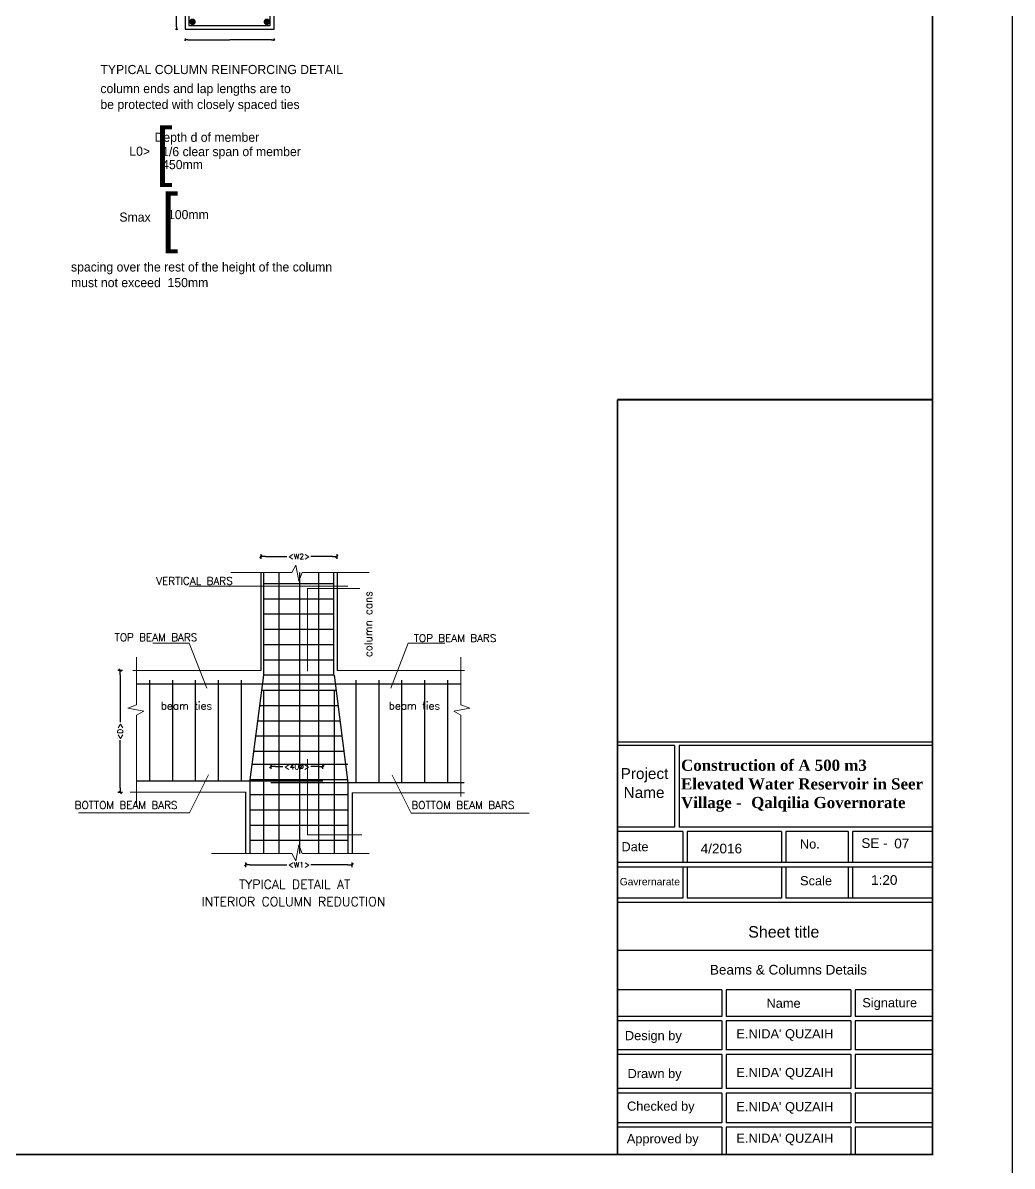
# Model space of a CAD drawing. Extents: x 166525 to 167198, y 178739 to 179747.
# Drawn here: x 167084.2 to 167103.66, y 179269.75 to 179292.25 of the extents above; entities that cross this region are included whole.
import ezdxf

# ---------------------------------------------------------------- set-up
doc = ezdxf.new("R2010")
doc.units = 0
doc.header["$MEASUREMENT"] = 0
doc.layers.get('0').update_dxf_attribs({"linetype": 'CONTINUOUS'})
doc.layers.get('DEFPOINTS').update_dxf_attribs({"linetype": 'CONTINUOUS'})
for name, color, linetype, lineweight in [('BARS', 2, 'CONTINUOUS', 0), ('BEAM', 6, 'CONTINUOUS', 13), ('Frame-PW - KA_FRAME', 7, 'CONTINUOUS', 80), ('LINE', 8, 'CONTINUOUS', 9), ('STIRRUP', 1, 'CONTINUOUS', 25)]:
    doc.layers.add(name, color=color, linetype=linetype, lineweight=lineweight)
for name, color, linetype in [('BEAM-DIM', 4, 'CONTINUOUS'), ('BEAM-REIN', 2, 'CONTINUOUS'), ('Column', 6, 'CONTINUOUS'), ('COVER', 7, 'CONTINUOUS'), ('DIM', 144, 'CONTINUOUS'), ('FER', 33, 'CONTINUOUS'), ('FOOT-DIM', 4, 'CONTINUOUS'), ('FRAM-TXT', 4, 'CONTINUOUS'), ('MHATCH', 8, 'CONTINUOUS'), ('TEXT', 7, 'CONTINUOUS'), ('TXT', 6, 'CONTINUOUS')]:
    doc.layers.add(name, color=color, linetype=linetype)
doc.styles.add('ROMANS', font='romans.shx')
doc.dimstyles.new('Copy(2) of OUTSIDE1-20', dxfattribs={"dimscale": 0, "dimtxt": 18, "dimasz": 15, "dimexe": 0, "dimexo": 0, "dimgap": 0, "dimtad": 0, "dimdec": 0, "dimlfac": 0.2, "dimzin": 0, "dimdsep": 46, "dimtxsty": 'ROMANS', "dimblk1": 'DIMQ', "dimblk2": 'DIMQ', "dimsah": 1, "dimcen": 0, "dimdle": 0.1, "dimse1": 1, "dimse2": 1, "dimclrd": 8, "dimclre": 5, "dimclrt": 3, "dimadec": 0, "dimazin": 0, "dimtfac": 1, "dimtdec": 0, "dimtmove": 2, "dimatfit": 3, "dimldrblk": 'DIMQ', "dimfxl": 1, "dimtolj": 1, "dimtzin": 0, "dimarcsym": 0})
doc.dimstyles.new('OUTSIDE', dxfattribs={"dimscale": 0, "dimtxt": 0.2, "dimasz": 10, "dimexe": 0, "dimexo": 0.1, "dimgap": 0.1, "dimtad": 0, "dimdec": 0, "dimzin": 0, "dimdsep": 46, "dimtxsty": 'ROMANS', "dimblk1": 'DIMQ', "dimblk2": 'DIMQ', "dimsah": 1, "dimcen": 0, "dimdle": 0.1, "dimse1": 1, "dimse2": 1, "dimclrd": 8, "dimclre": 5, "dimclrt": 3, "dimadec": 0, "dimazin": 0, "dimtfac": 1, "dimtdec": 0, "dimtmove": 2, "dimatfit": 3, "dimldrblk": 'DIMQ', "dimfxl": 0, "dimtolj": 1, "dimtzin": 0, "dimarcsym": 0})

# ---------------------------------------------------------------- blocks, each defined once
blk = doc.blocks.new('DIMQ')
at = {"layer": 'DIM', "color": 6}
for p, q in [((-1, 0), (0, 0)), ((0, -0.5), (0, 0.5))]:
    blk.add_line(p, q, dxfattribs=at)
at = {"layer": 'DIM', "color": 12}
blk.add_line((-0.26, -0.26), (0.26, 0.26), dxfattribs=at)
blk = doc.blocks.new('*D13')
at = {"layer": 'DEFPOINTS', "color": 0, "transparency": 16777216}
for p in [(406750, 171674.6), (406809.4, 171674.6, -1216575.1), (406809.4, 171274.6, -1216575.1)]:
    blk.add_point(p, dxfattribs=at)
at = {"layer": 'FOOT-DIM', "color": 8, "lineweight": -2, "transparency": 16777216}
for p, q in [((406750, 171659.6), (406750, 171504.2)), ((406750, 171289.6), (406750, 171445.1))]:
    blk.add_line(p, q, dxfattribs=at)
at = {"layer": 'FOOT-DIM', "color": 8, "lineweight": -2, "transparency": 16777216, "xscale": 15, "yscale": 15, "zscale": 15}
for p, rotation in [((406750, 171674.6), 90), ((406750, 171274.6), 270)]:
    blk.add_blockref('DIMQ', p, dxfattribs=dict(at, rotation=rotation))
at = {"layer": 'FOOT-DIM', "color": 3, "transparency": 16777216, "insert": (406750, 171474.6), "char_height": 18, "attachment_point": 5, "rotation": 90, "style": 'ROMANS'}
blk.add_mtext('\\A1;<D>', dxfattribs=at)
blk = doc.blocks.new('*D14')
at = {"layer": 'DEFPOINTS', "color": 0, "transparency": 16777216}
for p in [(407211.1, 172048.1), (407211.1, 171977.3, -515078), (407461.1, 171977.3, -333720.9)]:
    blk.add_point(p, dxfattribs=at)
at = {"layer": 'FOOT-DIM', "color": 8, "lineweight": -2, "transparency": 16777216}
for p, q in [((407226.1, 172048.1), (407296.7, 172048.1)), ((407446.1, 172048.1), (407375.5, 172048.1))]:
    blk.add_line(p, q, dxfattribs=at)
at = {"layer": 'FOOT-DIM', "color": 8, "lineweight": -2, "transparency": 16777216, "xscale": 15, "yscale": 15, "zscale": 15, "rotation": 180}
blk.add_blockref('DIMQ', (407211.1, 172048.1), dxfattribs=at)
at = {"layer": 'FOOT-DIM', "color": 8, "lineweight": -2, "transparency": 16777216, "xscale": 15, "yscale": 15, "zscale": 15}
blk.add_blockref('DIMQ', (407461.1, 172048.1), dxfattribs=at)
at = {"layer": 'FOOT-DIM', "color": 3, "transparency": 16777216, "insert": (407336.1, 172048.1), "char_height": 18, "attachment_point": 5, "style": 'ROMANS'}
blk.add_mtext('\\A1;<W2>', dxfattribs=at)
blk = doc.blocks.new('*D15')
at = {"layer": 'DEFPOINTS', "color": 0, "transparency": 16777216}
for p in [(407243.9, 171358.7), (407243.9, 171323.8, -193831.6), (407414.8, 171323.8, -69850.7)]:
    blk.add_point(p, dxfattribs=at)
at = {"layer": 'FOOT-DIM', "color": 8, "lineweight": -2, "transparency": 16777216}
for p, q in [((407258.9, 171358.7), (407283.5, 171358.7)), ((407399.8, 171358.7), (407375.2, 171358.7))]:
    blk.add_line(p, q, dxfattribs=at)
at = {"layer": 'FOOT-DIM', "color": 8, "lineweight": -2, "transparency": 16777216, "xscale": 15, "yscale": 15, "zscale": 15, "rotation": 180}
blk.add_blockref('DIMQ', (407243.9, 171358.7), dxfattribs=at)
at = {"layer": 'FOOT-DIM', "color": 8, "lineweight": -2, "transparency": 16777216, "xscale": 15, "yscale": 15, "zscale": 15}
blk.add_blockref('DIMQ', (407414.8, 171358.7), dxfattribs=at)
at = {"layer": 'FOOT-DIM', "color": 3, "transparency": 16777216, "insert": (407329.3, 171358.7), "char_height": 18, "attachment_point": 5, "style": 'ROMANS'}
blk.add_mtext('\\A1;<40%%c>', dxfattribs=at)
blk = doc.blocks.new('*D16')
at = {"layer": 'DEFPOINTS', "color": 0, "transparency": 16777216}
for p in [(407161.1, 171068.7, -551349.4), (407511.1, 171068.7, -297449.5), (407161.1, 171036.8)]:
    blk.add_point(p, dxfattribs=at)
at = {"layer": 'FOOT-DIM', "color": 8, "lineweight": -2, "transparency": 16777216}
for p, q in [((407176.1, 171036.8), (407296.7, 171036.8)), ((407496.1, 171036.8), (407375.5, 171036.8))]:
    blk.add_line(p, q, dxfattribs=at)
at = {"layer": 'FOOT-DIM', "color": 8, "lineweight": -2, "transparency": 16777216, "xscale": 15, "yscale": 15, "zscale": 15, "rotation": 180}
blk.add_blockref('DIMQ', (407161.1, 171036.8), dxfattribs=at)
at = {"layer": 'FOOT-DIM', "color": 8, "lineweight": -2, "transparency": 16777216, "xscale": 15, "yscale": 15, "zscale": 15}
blk.add_blockref('DIMQ', (407511.1, 171036.8), dxfattribs=at)
at = {"layer": 'FOOT-DIM', "color": 3, "transparency": 16777216, "insert": (407336.1, 171036.8), "char_height": 18, "attachment_point": 5, "style": 'ROMANS'}
blk.add_mtext('\\A1;<W1>', dxfattribs=at)
blk = doc.blocks.new('*D654')
at = {"layer": 'DEFPOINTS', "color": 0, "transparency": 16777216}
for p in [(417177, 176516.8), (417181.5, 176516.8, -1216575.1), (417181.5, 176116.8, -1216575.1)]:
    blk.add_point(p, dxfattribs=at)
at = {"layer": 'FOOT-DIM', "color": 8, "lineweight": -2, "transparency": 16777216}
for p, q in [((417177, 176501.8), (417177, 176346.4)), ((417177, 176131.8), (417177, 176287.3))]:
    blk.add_line(p, q, dxfattribs=at)
at = {"layer": 'FOOT-DIM', "color": 8, "lineweight": -2, "transparency": 16777216, "xscale": 15, "yscale": 15, "zscale": 15}
for p, rotation in [((417177, 176516.8), 90), ((417177, 176116.8), 270)]:
    blk.add_blockref('DIMQ', p, dxfattribs=dict(at, rotation=rotation))
at = {"layer": 'FOOT-DIM', "color": 3, "transparency": 16777216, "insert": (417177, 176316.8), "char_height": 18, "attachment_point": 5, "rotation": 90, "style": 'ROMANS'}
blk.add_mtext('\\A1;<D>', dxfattribs=at)
blk = doc.blocks.new('*D655')
at = {"layer": 'DEFPOINTS', "color": 0, "transparency": 16777216}
for p in [(417112.5, 178641.8, -1216575.1), (417171.9, 178641.8), (417111.3, 178241.8, -1216575.1)]:
    blk.add_point(p, dxfattribs=at)
at = {"layer": 'FOOT-DIM', "color": 8, "lineweight": -2, "transparency": 16777216}
for p, q in [((417171.9, 178626.8), (417171.9, 178471.4)), ((417171.9, 178256.8), (417171.9, 178412.3))]:
    blk.add_line(p, q, dxfattribs=at)
at = {"layer": 'FOOT-DIM', "color": 8, "lineweight": -2, "transparency": 16777216, "xscale": 15, "yscale": 15, "zscale": 15}
for p, rotation in [((417171.9, 178641.8), 90), ((417171.9, 178241.8), 270)]:
    blk.add_blockref('DIMQ', p, dxfattribs=dict(at, rotation=rotation))
at = {"layer": 'FOOT-DIM', "color": 3, "transparency": 16777216, "insert": (417171.9, 178441.8), "char_height": 18, "attachment_point": 5, "rotation": 90, "style": 'ROMANS'}
blk.add_mtext('\\A1;<D>', dxfattribs=at)
blk = doc.blocks.new('*D656')
at = {"layer": 'DEFPOINTS', "color": 0, "transparency": 16777216}
for p in [(416457.2, 177627.8, -366842.5), (416455.1, 177127.8), (416457.2, 177127.8, -366842.5)]:
    blk.add_point(p, dxfattribs=at)
at = {"layer": 'FOOT-DIM', "color": 8, "lineweight": -2, "transparency": 16777216}
for p, q in [((416455.1, 177612.8), (416455.1, 177403.5)), ((416455.1, 177142.8), (416455.1, 177352.1))]:
    blk.add_line(p, q, dxfattribs=at)
at = {"layer": 'FOOT-DIM', "color": 8, "lineweight": -2, "transparency": 16777216, "xscale": 15, "yscale": 15, "zscale": 15}
for p, rotation in [((416455.1, 177627.8), 90), ((416455.1, 177127.8), 270)]:
    blk.add_blockref('DIMQ', p, dxfattribs=dict(at, rotation=rotation))
at = {"layer": 'FOOT-DIM', "color": 3, "transparency": 16777216, "insert": (416455.1, 177377.8), "char_height": 18, "attachment_point": 5, "rotation": 90, "style": 'ROMANS'}
blk.add_mtext('\\A1;100', dxfattribs=at)
blk = doc.blocks.new('*D657')
at = {"layer": 'DEFPOINTS', "color": 0, "transparency": 16777216}
for p in [(416945.2, 178241.8, -1211185.6), (416896.2, 177741.8), (416964.8, 177741.8, -1208008.3)]:
    blk.add_point(p, dxfattribs=at)
at = {"layer": 'FOOT-DIM', "color": 8, "lineweight": -2, "transparency": 16777216}
for p, q in [((416896.2, 178226.8), (416896.2, 178028.3)), ((416896.2, 177756.8), (416896.2, 177955.4))]:
    blk.add_line(p, q, dxfattribs=at)
at = {"layer": 'FOOT-DIM', "color": 8, "lineweight": -2, "transparency": 16777216, "xscale": 15, "yscale": 15, "zscale": 15}
for p, rotation in [((416896.2, 178241.8), 90), ((416896.2, 177741.8), 270)]:
    blk.add_blockref('DIMQ', p, dxfattribs=dict(at, rotation=rotation))
at = {"layer": 'FOOT-DIM', "color": 3, "transparency": 16777216, "insert": (416896.2, 177991.8), "char_height": 18, "attachment_point": 5, "rotation": 90, "style": 'ROMANS'}
blk.add_mtext('\\A1;<L0>', dxfattribs=at)
blk = doc.blocks.new('*D658')
at = {"layer": 'DEFPOINTS', "color": 0, "transparency": 16777216}
for p in [(416945.2, 177016.8, -1211185.6), (416896.2, 176516.8), (416964.8, 176516.8, -1208008.3)]:
    blk.add_point(p, dxfattribs=at)
at = {"layer": 'FOOT-DIM', "color": 8, "lineweight": -2, "transparency": 16777216}
for p, q in [((416896.2, 177001.8), (416896.2, 176782.7)), ((416896.2, 176531.8), (416896.2, 176751))]:
    blk.add_line(p, q, dxfattribs=at)
at = {"layer": 'FOOT-DIM', "color": 8, "lineweight": -2, "transparency": 16777216, "xscale": 15, "yscale": 15, "zscale": 15}
for p, rotation in [((416896.2, 177016.8), 90), ((416896.2, 176516.8), 270)]:
    blk.add_blockref('DIMQ', p, dxfattribs=dict(at, rotation=rotation))
at = {"layer": 'FOOT-DIM', "color": 3, "transparency": 16777216, "insert": (416896.2, 176766.8), "char_height": 18, "attachment_point": 5, "rotation": 90, "style": 'ROMANS'}
blk.add_mtext('\\A1;L0', dxfattribs=at)
blk = doc.blocks.new('*D659')
at = {"layer": 'DEFPOINTS', "color": 0, "transparency": 16777216}
for p in [(416831.6, 178832.2), (416481.6, 178761.5, -297449.5), (416831.6, 178763, -224018.9)]:
    blk.add_point(p, dxfattribs=at)
at = {"layer": 'FOOT-DIM', "color": 8, "lineweight": -2, "transparency": 16777216}
for p, q in [((416496.6, 178832.2), (416625.7, 178832.2)), ((416816.6, 178832.2), (416687.4, 178832.2))]:
    blk.add_line(p, q, dxfattribs=at)
at = {"layer": 'FOOT-DIM', "color": 8, "lineweight": -2, "transparency": 16777216, "xscale": 15, "yscale": 15, "zscale": 15, "rotation": 180}
blk.add_blockref('DIMQ', (416481.6, 178832.2), dxfattribs=at)
at = {"layer": 'FOOT-DIM', "color": 8, "lineweight": -2, "transparency": 16777216, "xscale": 15, "yscale": 15, "zscale": 15}
blk.add_blockref('DIMQ', (416831.6, 178832.2), dxfattribs=at)
at = {"layer": 'FOOT-DIM', "color": 3, "transparency": 16777216, "insert": (416656.6, 178832.2), "char_height": 18, "attachment_point": 5, "style": 'ROMANS'}
blk.add_mtext('\\A1;<W>', dxfattribs=at)
blk = doc.blocks.new('*D660')
at = {"layer": 'DEFPOINTS', "color": 0, "transparency": 16777216}
for p in [(417093.4, 178241.8, -1218970.1), (417092.4, 176516.8), (417161, 176516.8, -1208008.3)]:
    blk.add_point(p, dxfattribs=at)
at = {"layer": 'FOOT-DIM', "color": 8, "lineweight": -2, "transparency": 16777216}
for p, q in [((417092.4, 178226.8), (417092.4, 177407.2)), ((417092.4, 176531.8), (417092.4, 177351.5))]:
    blk.add_line(p, q, dxfattribs=at)
at = {"layer": 'FOOT-DIM', "color": 8, "lineweight": -2, "transparency": 16777216, "xscale": 15, "yscale": 15, "zscale": 15}
for p, rotation in [((417092.4, 178241.8), 90), ((417092.4, 176516.8), 270)]:
    blk.add_blockref('DIMQ', p, dxfattribs=dict(at, rotation=rotation))
at = {"layer": 'FOOT-DIM', "color": 3, "transparency": 16777216, "insert": (417092.4, 177379.3), "char_height": 18, "attachment_point": 5, "rotation": 90, "style": 'ROMANS'}
blk.add_mtext('\\A1;<L>', dxfattribs=at)
blk = doc.blocks.new('*D661')
at = {"layer": 'DEFPOINTS', "color": 0, "transparency": 16777216}
for p in [(416581.1, 176706.5, 208168.7), (416461.3, 176656.5), (416581.1, 176656.5, 208168.7)]:
    blk.add_point(p, dxfattribs=at)
at = {"layer": 'FOOT-DIM', "color": 8, "lineweight": -2, "transparency": 16777216}
blk.add_line((416461.3, 176691.5), (416461.3, 176671.5), dxfattribs=at)
at = {"layer": 'FOOT-DIM', "color": 8, "lineweight": -2, "transparency": 16777216, "xscale": 15, "yscale": 15, "zscale": 15}
for p, rotation in [((416461.3, 176706.5), 90), ((416461.3, 176656.5), 270)]:
    blk.add_blockref('DIMQ', p, dxfattribs=dict(at, rotation=rotation))
at = {"layer": 'FOOT-DIM', "color": 3, "transparency": 16777216, "insert": (416443.3, 176681.5), "char_height": 18, "attachment_point": 5, "rotation": 90, "style": 'ROMANS'}
blk.add_mtext('\\A1;Smax', dxfattribs=at)
blk = doc.blocks.new('SIMDOT')
at = {"const_width": 0.5, "flags": 128}
blk.add_lwpolyline([(-0.25, 0, 1), (0.25, 0, 1), (-0.25, 0)], format="xyb", dxfattribs=at)
blk = doc.blocks.new('*D662')
at = {"layer": 'DEFPOINTS', "color": 0, "transparency": 16777216}
for p in [(416480.4, 175525.5, -84088.4), (416830.4, 175525.5, -84088.4), (416830.4, 175484.5)]:
    blk.add_point(p, dxfattribs=at)
at = {"layer": 'FER', "color": 8, "lineweight": -2, "transparency": 16777216}
for p, q in [((416490.4, 175484.5), (416655.2, 175484.5)), ((416820.4, 175484.5), (416655.6, 175484.5))]:
    blk.add_line(p, q, dxfattribs=at)
at = {"layer": 'FER', "color": 8, "lineweight": -2, "transparency": 16777216, "xscale": 10, "yscale": 10, "zscale": 10, "rotation": 180}
blk.add_blockref('DIMQ', (416480.4, 175484.5), dxfattribs=at)
at = {"layer": 'FER', "color": 8, "lineweight": -2, "transparency": 16777216, "xscale": 10, "yscale": 10, "zscale": 10}
blk.add_blockref('DIMQ', (416830.4, 175484.5), dxfattribs=at)
at = {"layer": 'FER', "color": 3, "transparency": 16777216, "insert": (416655.4, 175484.5), "char_height": 0.2, "attachment_point": 5, "style": 'ROMANS'}
blk.add_mtext('\\A1;d', dxfattribs=at)
blk = doc.blocks.new('*D663')
at = {"layer": 'DEFPOINTS', "color": 0, "transparency": 16777216}
for p in [(416480.4, 175875.5, -84088.4), (416446.8, 175525.5), (416480.4, 175525.5, -84088.4)]:
    blk.add_point(p, dxfattribs=at)
at = {"layer": 'FER', "color": 8, "lineweight": -2, "transparency": 16777216}
for p, q in [((416446.8, 175865.5), (416446.8, 175700.7)), ((416446.8, 175535.5), (416446.8, 175700.3))]:
    blk.add_line(p, q, dxfattribs=at)
at = {"layer": 'FER', "color": 8, "lineweight": -2, "transparency": 16777216, "xscale": 10, "yscale": 10, "zscale": 10}
for p, rotation in [((416446.8, 175875.5), 90), ((416446.8, 175525.5), 270)]:
    blk.add_blockref('DIMQ', p, dxfattribs=dict(at, rotation=rotation))
at = {"layer": 'FER', "color": 3, "transparency": 16777216, "insert": (416446.8, 175700.5), "char_height": 0.2, "attachment_point": 5, "rotation": 90, "style": 'ROMANS'}
blk.add_mtext('\\A1;d', dxfattribs=at)
blk = doc.blocks.new('*D664')
at = {"layer": 'DEFPOINTS', "color": 0, "transparency": 16777216}
for p in [(416830.4, 177379.3, -158673.8), (416830.4, 176516.8, -158673.8), (417161.4, 176516.8)]:
    blk.add_point(p, dxfattribs=at)
at = {"layer": 'FOOT-DIM', "color": 8, "lineweight": -2, "transparency": 16777216}
for p, q in [((417161.4, 177364.3), (417161.4, 176973.4)), ((417161.4, 176531.8), (417161.4, 176922.8))]:
    blk.add_line(p, q, dxfattribs=at)
at = {"layer": 'FOOT-DIM', "color": 8, "lineweight": -2, "transparency": 16777216, "xscale": 15, "yscale": 15, "zscale": 15}
for p, rotation in [((417161.4, 177379.3), 90), ((417161.4, 176516.8), 270)]:
    blk.add_blockref('DIMQ', p, dxfattribs=dict(at, rotation=rotation))
at = {"layer": 'FOOT-DIM', "color": 3, "transparency": 16777216, "insert": (417161.4, 176948.1), "char_height": 18, "attachment_point": 5, "rotation": 90, "style": 'ROMANS'}
blk.add_mtext('\\A1;L/2', dxfattribs=at)
blk = doc.blocks.new('N')
at = {"layer": 'BEAM'}
for p, q in [((407211.1, 171674.6, -1404044.9), (406791.8, 171674.6, -1315320.2)), ((407461.1, 171674.6, -1403904.5), (407879.7, 171674.6, -1315320.2)), ((407161.6, 171274.6, -1393463.9), (406782.2, 171274.6, -1313668.3)), ((407161.1, 171274.6, -1393463.9), (406791.8, 171274.6, -1315320.2)), ((407510.4, 171273.3, -1393463.9), (407879.7, 171273.3, -1315320.2))]:
    blk.add_line(p, q, dxfattribs=at)
at = {"layer": 'BEAM-REIN'}
for p, q in [((407219.8, 171996, -462086.1), (407219.8, 171658.4, -460952.3)), ((407270.8, 171996, -462086.1), (407270.8, 171073.4, -458987.5)), ((407337.6, 171996, -462086.1), (407337.6, 171073.4, -458987.5)), ((407400.1, 171996, -462086.1), (407400.1, 171073.4, -458987.5)), ((407449.8, 171996, -462086.1), (407449.8, 171658.4, -460952.3)), ((407219.8, 171658.4, -118126.1), (407175.1, 171315.9, -370470)), ((407451.7, 171658.4, -118126.1), (407496.4, 171305.3, -132436.1)), ((407867.5, 171629.1, 29824), (406804, 171629.1, -501012.5)), ((407219.8, 171608.4, -460784.4), (407219.8, 171073.4, -458987.5)), ((407451.5, 171608.4, -460784.4), (407451.5, 171073.4, -458987.5)), ((407414.8, 171311.1, -374181.8), (406804.5, 171311.1, -724257.8)), ((407175.1, 171315.9, -370470), (407175.1, 171073.4, -369655.5)), ((407877.7, 171305.3, -183776.7), (407243.9, 171305.3, -553331)), ((407496.4, 171305.3, -132436.1), (407496.4, 171073.4, -131657))]:
    blk.add_line(p, q, dxfattribs=at)
at = {"layer": 'Column'}
for p, q in [((407211.1, 171996, 130933.5), (407211.1, 171674.6, -530507.8)), ((407461.1, 171996, -134683.9), (407461.1, 171674.6, -133688.7)), ((407161.1, 171274.6, -530507.8), (407161.1, 171073.4, -530507.8)), ((407511.1, 171273.3, -132445.8), (407511.1, 171073.4, -131826.8))]:
    blk.add_line(p, q, dxfattribs=at)
at = {"layer": 'LINE'}
for p, q in [((406976.3, 171950.7, -134602.5), (407496.4, 171950.5, -134602.6)), ((407364.8, 171671.7, -163665.2), (407364.8, 171942.9, -163665.2)), ((407364.8, 171942.9, -163665.2), (407535.7, 171942.9, -163665.2)), ((406976.7, 171763.4, -163665.2), (406857, 171763.4, -163665.2)), ((407034.1, 171616.4, -163665.2), (406976.7, 171763.4, -163665.2)), ((407637.4, 171616.4, -163665.2), (407694.8, 171763.4, -163665.2)), ((407694.8, 171763.4, -163665.2), (407814.5, 171763.4, -163665.2)), ((407364.3, 171383.7, -163665.2), (407364.3, 171135.5, -163665.2)), ((407039.6, 171332.1, -163665.2), (406977.3, 171207.5, -163665.2)), ((407642.1, 171330.7, -161333.6), (407704.4, 171206.2, -161333.6)), ((406977.3, 171207.5, -163665.2), (406613, 171207.5, -163665.2)), ((407704.4, 171206.2, -161333.6), (408091.4, 171206.2, -161333.6)), ((407364.3, 171135.5, -163665.2), (407542, 171135.5, -163665.2))]:
    blk.add_line(p, q, dxfattribs=at)
at = {"layer": 'LINE', "elevation": -371834}
for points in [[(407112.4, 171996), (407312.9, 171996), (407325.9, 172019.8), (407335.6, 171966.8), (407346.5, 171996), (407566.4, 171996)], [(406804, 171231.1), (406804, 171527.8), (406827.8, 171540.8), (406774.8, 171550.5), (406804, 171561.3), (406804, 171717.5)], [(407867.5, 171261.3), (407867.5, 171527.8), (407843.7, 171540.8), (407896.7, 171550.5), (407867.5, 171561.3), (407867.5, 171717.5)], [(407049.9, 171073.4), (407312.9, 171073.4), (407325.9, 171049.6), (407335.6, 171102.6), (407346.5, 171073.4), (407566.4, 171073.4)]]:
    blk.add_lwpolyline(points, dxfattribs=at)
at = {"layer": 'STIRRUP'}
for p, q in [((407449.8, 171958.4, 116184.2), (407219.8, 171958.4, -118126.1)), ((407449.8, 171908.4, 116184.2), (407219.8, 171908.4, -118126.1)), ((407449.8, 171858.4, 116184.2), (407219.8, 171858.4, -118126.1)), ((407449.8, 171808.4, 116184.2), (407219.8, 171808.4, -118126.1)), ((407449.8, 171758.4, 116184.2), (407219.8, 171758.4, -118126.1)), ((407449.8, 171708.4, 116184.2), (407219.8, 171708.4, -118126.1)), ((407451.7, 171658.4, 118126.1), (407219.8, 171658.4, -118126.1)), ((406847.4, 171311.1, 2304.7), (406847.4, 171642.8, 2304.7)), ((406922.4, 171311.1, 2304.7), (406922.4, 171642.8, 2304.7)), ((406997.4, 171311.1, 2304.7), (406997.4, 171642.8, 2304.7)), ((407072.4, 171311.1, 2304.7), (407072.4, 171642.8, 2304.7)), ((407147.4, 171311.1, 2304.7), (407147.4, 171642.8, 2304.7)), ((407524.1, 171305.3, 2304.7), (407524.1, 171642.8, 2304.7)), ((407599.1, 171305.3, 2304.7), (407599.1, 171642.8, 2304.7)), ((407674.1, 171305.3, 2304.7), (407674.1, 171642.8, 2304.7)), ((407749.1, 171305.3, 2304.7), (407749.1, 171642.8, 2304.7)), ((407824.1, 171305.3, 2304.7), (407824.1, 171642.8, 2304.7)), ((407458, 171608.4, 124574.9), (407213.3, 171608.4, -124773.4)), ((407464.4, 171558.4, 131023.8), (407206.8, 171558.4, -131420.7)), ((407470.7, 171508.4, 137472.6), (407200.2, 171508.4, -138067.9)), ((407477, 171458.4, 143921.4), (407193.7, 171458.4, -144715.2)), ((407483.3, 171408.4, 150370.2), (407187.2, 171408.4, -151362.4)), ((407496.4, 171365.9, 163665.2), (407181.6, 171365.9, -157018)), ((407496.4, 171315.9, 163665.2), (407175.1, 171315.9, -163665.2)), ((407496.4, 171265.9, 163665.2), (407175.1, 171265.9, -163665.2)), ((407496.4, 171215.9, 163665.2), (407175.1, 171215.9, -163665.2)), ((407496.4, 171165.9, 163665.2), (407175.1, 171165.9, -163665.2)), ((407496.4, 171115.9, 163665.2), (407175.1, 171115.9, -163665.2))]:
    blk.add_line(p, q, dxfattribs=at)
at = {"layer": 'BEAM-DIM', "style": 'ROMANS'}
for s, p in [('VERTICAL BARS', (406868.2, 171955.6, -134602.5)), ('TOP BEAM BARS', (406731.7, 171770.3, -194838.4)), ('TOP BEAM BARS', (407712.7, 171767.7, -194838.4)), ('beam ties', (406883.1, 171545.8, 589.5)), ('beam ties', (407630.7, 171545.8, 589.5)), ('BOTTOM BEAM BARS', (406600.6, 171220, -194838.3)), ('BOTTOM BEAM BARS', (407705.1, 171220, -194838.3))]:
    blk.add_text(s, height=25, dxfattribs=at).set_placement(p)
blk.add_text('column cans', height=25, rotation=90, dxfattribs=at).set_placement((407576, 171717.8, -133712.1))
at = {"layer": 'TEXT', "style": 'ROMANS'}
for s, p in [('TYPICAL DETAIL AT', (407139.5, 170957.8, 183040.2)), ('INTERIOR COLUMN REDUCTION', (407016.8, 170901.1, 183040.2))]:
    blk.add_text(s, height=30, dxfattribs=at).set_placement(p)
at = {"layer": 'FOOT-DIM'}
for base, p1, p2, text, picture, middle in [((407211.1, 172048.1, 163665.2), (407461.1, 171977.3, -170055.7), (407211.1, 171977.3, -351412.7), '<W2>', '*D14', (407336.1, 172048.1, 163665.2)), ((407243.9, 171358.7, 163665.2), (407414.8, 171323.8, 93814.5), (407243.9, 171323.8, -30166.3), '<40%%c>', '*D15', (407329.3, 171358.7, 163665.2)), ((407161.1, 171036.8, 163665.2), (407511.1, 171068.7, -133784.2), (407161.1, 171068.7, -387684.1), '<W1>', '*D16', (407336.1, 171036.8, 163665.2))]:
    dim = blk.add_linear_dim(base=base, p1=p1, p2=p2, text=text, dimstyle='Copy(2) of OUTSIDE1-20', override={"dimscale": 1}, dxfattribs=at)
    dim.commit()
    dim.dimension.update_dxf_attribs({"geometry": picture, "text_midpoint": middle})
dim = blk.add_linear_dim(base=(406750, 171674.6, -163665.2), p1=(406809.4, 171274.6, -1380240.3), p2=(406809.4, 171674.6, -1380240.3), angle=270, text='<D>', dimstyle='Copy(2) of OUTSIDE1-20', override={"dimscale": 1}, dxfattribs=at)
dim.commit()
dim.dimension.update_dxf_attribs({"geometry": '*D13', "text_midpoint": (406750, 171474.6, -163665.2)})
blk = doc.blocks.new('O')
at = {"layer": 'BEAM'}
for p, q in [((416830.4, 178641.8, -1021629.9), (417209.9, 178641.8, -941834.4)), ((416830.4, 178241.8, -1021629.9), (417209.9, 178241.8, -941834.4)), ((416830.4, 176516.8, -1021629.9), (417209.9, 176516.8, -941834.4)), ((416830.4, 176116.8, -1021629.9), (417209.9, 176116.8, -941834.4))]:
    blk.add_line(p, q, dxfattribs=at)
at = {"layer": 'BEAM-REIN'}
for p, q in [((416496.3, 178786.5, -89332), (416495.1, 177627.1, -87038.5)), ((416543.9, 178786.5, -89332), (416542.7, 177627.1, -87038.5)), ((416593.1, 178786.5, -89332), (416591.9, 177627.1, -87038.5)), ((416652.1, 178786.5, -89332), (416650.9, 177627.1, -87038.5)), ((416703.7, 178786.5, -89332), (416702.6, 177627.1, -87038.5)), ((416752.1, 178788.1, -89332), (416751, 177628.7, -87038.5)), ((416817.5, 178788.1, 0), (416816.4, 177628.7, 2293.5)), ((416495.1, 177627.1, -87038.5), (416502.2, 177618.2, 219934.3)), ((416495.1, 177609.9, -87006.7), (416495.1, 177127.8, -86117.9)), ((416502.2, 177618.2, -87022.1), (416502.2, 175971.6, -84088.4)), ((416542.7, 177627.1, -87038.5), (416549.9, 177618.2, 219934.3)), ((416542.7, 177609.9, -87006.7), (416542.7, 177127.8, -86117.9)), ((416549.9, 177618.2, -87022.1), (416549.9, 175971.6, -84088.4)), ((416591.9, 177627.1, -87038.5), (416599, 177618.2, 219934.4)), ((416591.9, 177609.9, -87006.7), (416591.9, 177127.8, -86117.9)), ((416599, 177618.2, -87022.1), (416599, 175971.6, -84088.4)), ((416650.9, 177627.1, -87038.5), (416658.1, 177618.2, 219934.4)), ((416650.9, 177609.8, -87006.6), (416650.9, 177127.8, -86117.9)), ((416658.1, 177618.2, -87022.1), (416658.1, 175971.6, -84088.3)), ((416702.6, 177627.5, -87039.2), (416695.4, 177618.6, 219948.7)), ((416695.4, 177618.6, -87022.8), (416695.4, 175972, -84089.1)), ((416702.6, 177610.3, -87007.4), (416702.6, 177128.2, -86118.6)), ((416751, 177628.7, -87038.5), (416743.8, 177619.8, 219949.4)), ((416743.8, 177619.8, -87022.1), (416743.8, 175973.2, -84088.4)), ((416751, 177611.4, -87006.7), (416751, 177129.3, -86117.9)), ((416815.7, 177628.7, -87038.5), (416808.9, 177620.1, 208168.7)), ((416809.2, 177620.6, 2308.4), (416809.2, 175972.7, 5243.6)), ((416816.4, 177611.4, 2325.3), (416816.4, 177129.3, 3214.1))]:
    blk.add_line(p, q, dxfattribs=at)
at = {"layer": 'Column'}
for p, q in [((416481.6, 178786.5, -89332), (416480.4, 175971.6, -84088.4)), ((416831.6, 178788.1, 13666.8), (416831.6, 178641.8, -158673.8)), ((416830.4, 178241.8, -158673.8), (416830.4, 176516.8, -158673.8)), ((416830.4, 176116.8, -352423.8), (416830.4, 175973.2, -380541))]:
    blk.add_line(p, q, dxfattribs=at)
at = {"layer": 'Column', "elevation": -84088.4}
blk.add_lwpolyline([(416480.4, 175525.5), (416830.4, 175525.5), (416830.4, 175875.5), (416480.4, 175875.5)], close=True, dxfattribs=at)
at = {"layer": 'FER', "color": 2, "elevation": -84088.4}
blk.add_lwpolyline([(416495.4, 175540.5), (416815.4, 175540.5), (416815.4, 175860.5), (416495.4, 175860.5)], close=True, dxfattribs=at)
at = {"layer": 'LINE', "lineweight": 0}
blk.add_line((416749.7, 177823.7, -1021629.9), (417341, 178127.3, -1021629.9), dxfattribs=at)
at = {"layer": 'LINE'}
for p, q in [((416830.4, 177741.8, -1021629.9), (417032.2, 177741.8, -979201.9)), ((416830.4, 177016.8, -1021629.9), (417032.2, 177016.8, -979201.9)), ((416807.3, 176533, -89208.6), (416230.2, 176531.5, -89208.6))]:
    blk.add_line(p, q, dxfattribs=at)
for points in [[(416868.8, 178787.7), (416629.8, 178786.5), (416616.8, 178762.7), (416607, 178815.7), (416596.2, 178786.5), (416426.3, 178786.5)], [(417209.9, 178202.3), (417209.9, 178468.7), (417186.1, 178481.7), (417239.1, 178491.4), (417209.9, 178502.2), (417210.6, 178685.9)], [(417209.9, 176044.2), (417209.9, 176331.2), (417186.1, 176344.2), (417239.1, 176353.9), (417209.9, 176364.7), (417209.9, 176567.8)], [(416941.6, 175973.2), (416540.7, 175971.6), (416527.7, 175947.8), (416517.9, 176000.8), (416507.1, 175971.6), (416425.1, 175971.6)]]:
    blk.add_lwpolyline(points, dxfattribs=at)
at = {"layer": 'LINE', "lineweight": 0, "const_width": 0.17, "elevation": -1021629.9}
blk.add_lwpolyline([(417341, 178271.6), (418225.9, 178271.6), (418225.9, 178119.6), (417341, 178119.6)], close=True, dxfattribs=at)
at = {"layer": 'STIRRUP'}
for p, q in [((416495.1, 178206.5, 208168.7), (416816.4, 178208.1, 208168.7)), ((416495.1, 178156.5, 208168.7), (416816.4, 178158.1, 208168.7)), ((416495.1, 178106.5, 208168.7), (416816.4, 178108.1, 208168.7)), ((416495.1, 178056.5, 208168.7), (416816.4, 178058.1, 208168.7)), ((416495.1, 178006.5, 208168.7), (416816.4, 178008.1, 208168.7)), ((416495.1, 177956.5, 208168.7), (416816.4, 177958.1, 208168.7)), ((416495.1, 177906.5, 208168.7), (416816.4, 177908.1, 208168.7)), ((416495.1, 177856.5, 208168.7), (416816.4, 177858.1, 208168.7)), ((416495.1, 177806.5, 208168.7), (416816.4, 177808.1, 208168.7)), ((416495.1, 177756.5, 208168.7), (416816.4, 177758.1, 208168.7)), ((416495.1, 177656.5, 208168.7), (416816.4, 177658.1, 208168.7)), ((416495.1, 177556.5, 208168.7), (416816.4, 177558.1, 208168.7)), ((416495.1, 177556.5, 208168.7), (416816.4, 177558.1, 208168.7)), ((416495.1, 177456.5, 208168.7), (416816.4, 177458.1, 208168.7)), ((416495.1, 177356.5, 208168.7), (416816.4, 177358.1, 208168.7)), ((416495.1, 177256.5, 208168.7), (416816.4, 177258.1, 208168.7)), ((416495.1, 177156.5, 208168.7), (416816.4, 177158.1, 208168.7)), ((416495.1, 177056.5, 208168.7), (416816.4, 177058.1, 208168.7)), ((416495.1, 177006.5, 208168.7), (416816.4, 177008.1, 208168.7)), ((416495.1, 176956.5, 208168.7), (416816.4, 176958.1, 208168.7)), ((416495.1, 176906.5, 208168.7), (416816.4, 176908.1, 208168.7)), ((416495.1, 176856.5, 208168.7), (416816.4, 176858.1, 208168.7)), ((416495.1, 176806.5, 208168.7), (416816.4, 176808.1, 208168.7)), ((416495.1, 176756.5, 208168.7), (416816.4, 176758.1, 208168.7)), ((416495.1, 176706.5, 208168.7), (416816.4, 176708.1, 208168.7)), ((416495.1, 176656.5, 208168.7), (416816.4, 176658.1, 208168.7)), ((416495.1, 176606.5, 208168.7), (416816.4, 176608.1, 208168.7)), ((416495.1, 176556.5, 208168.7), (416816.4, 176558.1, 208168.7))]:
    blk.add_line(p, q, dxfattribs=at)
at = {"layer": 'BARS', "xscale": 25.80619054415729, "yscale": 25.80619054415729, "zscale": 25.80619054415729}
for p in [(416509.2, 175846.9), (416801.9, 175846.9), (416509.2, 175554.9), (416801.9, 175554.9)]:
    blk.add_blockref('SIMDOT', p, dxfattribs=at)
at = {"layer": 'BEAM-DIM', "style": 'ROMANS'}
for s, p in [('BEAM 1', (416974.9, 178405.6, -1110838.6)), ('vertical bars', (416241, 176537, -89208.6)), ('BEAM 1', (416906.7, 176316.6, -89208.6))]:
    blk.add_text(s, height=25, dxfattribs=at).set_placement(p)
for s, p in [('within the middle half of the ', (416934.8, 177096.1, -89208.6)), ('Lap Splices', (416890.6, 177268.1, -89208.6)), ('column height ', (416983.4, 177232.8, -89208.6)), ('lap splices', (416431.5, 177266.6, -89208.6))]:
    blk.add_text(s, height=25, rotation=90, dxfattribs=at).set_placement(p)
at = {"layer": 'FRAM-TXT', "linetype": 'Continuous'}
for s, height, p in [('The reinforcement ratio shall ', 30.6, (417352.5, 178226, -1032897.1)), ('not be less than 0.01 and shall', 30.6, (417361.8, 178183, -1032897.1)), ('not exceed 0.06.', 30.6, (417361.8, 178142.7, -1032897.1)), ('TYPICAL COLUMN REINFORCING DETAIL', 36, (416146.8, 175349.1, -64713.4)), ('column ends and lap lengths are to ', 36, (416146.8, 175274.2, -64713.4)), ('be protected with closely spaced ties', 36, (416146.8, 175211.7, -64713.4)), (' Depth d of member', 36, (416346.4, 175082.5, 19375)), ('[', 180, (416364, 174958.3, 96875)), ('L0>', 36, (416260.6, 175027.5, 19375)), ('1/6 clear span of member', 36, (416389.8, 175026, 19375)), ('450mm', 36, (416389.8, 174974.9, 19375)), ('[', 180, (416386, 174697.5, 96875)), ('Smax', 36, (416221.6, 174768.1, 19375)), ('100mm', 36, (416412.8, 174778, 19375)), ('spacing over the rest of the height of the column', 36, (416031.1, 174571.9, 19375)), ('must not exceed  150mm', 36, (416031.1, 174510.4, 19375))]:
    blk.add_text(s, height=height, dxfattribs=at).set_placement(p)
at = {"layer": 'FER', "color": 2}
dim = blk.add_linear_dim(base=(416446.8, 175525.5), p1=(416480.4, 175875.5, -84088.4), p2=(416480.4, 175525.5, -84088.4), angle=90, text='d', dimstyle='OUTSIDE', override={"dimscale": 1}, dxfattribs=at)
dim.commit()
dim.dimension.update_dxf_attribs({"geometry": '*D663', "text_midpoint": (416446.8, 175700.5)})
dim = blk.add_linear_dim(base=(416830.4, 175484.5), p1=(416480.4, 175525.5, -84088.4), p2=(416830.4, 175525.5, -84088.4), text='d', dimstyle='OUTSIDE', override={"dimscale": 1}, dxfattribs=at)
dim.commit()
dim.dimension.update_dxf_attribs({"geometry": '*D662', "text_midpoint": (416655.4, 175484.5)})
at = {"layer": 'FOOT-DIM'}
dim = blk.add_linear_dim(base=(416831.6, 178832.2, 208168.7), p1=(416481.6, 178761.5, -89280.8), p2=(416831.6, 178763, -15850.2), text='<W>', dimstyle='Copy(2) of OUTSIDE1-20', override={"dimscale": 1}, dxfattribs=at)
dim.commit()
dim.dimension.update_dxf_attribs({"geometry": '*D659', "text_midpoint": (416656.6, 178832.2, 208168.7)})
for base, p1, p2, text, picture, middle in [((417171.9, 178641.8, 208168.7), (417111.3, 178241.8, -1008406.4), (417112.5, 178641.8, -1008406.4), '<D>', '*D655', (417171.9, 178441.8, 208168.7)), ((416896.2, 177741.8, 208168.7), (416945.2, 178241.8, -1003016.9), (416964.8, 177741.8, -999839.6), '<L0>', '*D657', (416896.2, 177991.8, 208168.7)), ((417092.4, 176516.8, 208168.7), (417093.4, 178241.8, -1010801.4), (417161, 176516.8, -999839.6), '<L>', '*D660', (417092.4, 177379.3, 208168.7)), ((417161.4, 176516.8), (416830.4, 177379.3, -158673.8), (416830.4, 176516.8, -158673.8), 'L/2', '*D664', (417161.4, 176948.1)), ((417177, 176516.8, 208168.7), (417181.5, 176116.8, -1008406.4), (417181.5, 176516.8, -1008406.4), '<D>', '*D654', (417177, 176316.8, 208168.7))]:
    dim = blk.add_linear_dim(base=base, p1=p1, p2=p2, angle=90, text=text, dimstyle='Copy(2) of OUTSIDE1-20', override={"dimscale": 1}, dxfattribs=at)
    dim.commit()
    dim.dimension.update_dxf_attribs({"geometry": picture, "text_midpoint": middle})
dim = blk.add_linear_dim(base=(416455.1, 177127.8, 208168.7), p1=(416457.2, 177627.8, -158673.8), p2=(416457.2, 177127.8, -158673.8), angle=90, dimstyle='Copy(2) of OUTSIDE1-20', override={"dimscale": 1}, dxfattribs=at)
dim.commit()
dim.dimension.update_dxf_attribs({"geometry": '*D656', "text_midpoint": (416455.1, 177377.8, 208168.7)})
dim = blk.add_linear_dim(base=(416896.2, 176516.8, 208168.7), p1=(416945.2, 177016.8, -1003016.9), p2=(416964.8, 176516.8, -999839.6), angle=90, text='L0', dimstyle='Copy(2) of OUTSIDE1-20', override={"dimscale": 1}, dxfattribs=at)
dim.commit()
dim.dimension.update_dxf_attribs({"geometry": '*D658', "text_midpoint": (416896.2, 176766.8, 208168.7), "text_rotation": 90})
dim = blk.add_aligned_dim(p1=(416581.1, 176706.5, 208168.7), p2=(416581.1, 176656.5, 208168.7), distance=-119.8, text='Smax', dimstyle='Copy(2) of OUTSIDE1-20', override={"dimscale": 1}, dxfattribs=at)
dim.commit()
dim.dimension.update_dxf_attribs({"geometry": '*D661', "text_midpoint": (416443.3, 176681.5), "text_rotation": 90})

msp = doc.modelspace()

# ---------------------------------------------------------------- linework, layer by layer
for p, q in [((167102.0971, 179278.0885), (167095.89835, 179278.0885)), ((167097.02301, 179278.02392), (167095.89835, 179278.02392)), ((167097.02301, 179278.02392), (167097.02301, 179276.42143)), ((167102.0971, 179278.02392), (167097.11045, 179278.02392)), ((167097.11045, 179278.02392), (167097.11045, 179276.42143)), ((167097.02301, 179276.42143), (167095.89835, 179276.42143)), ((167102.0971, 179276.42143), (167097.11045, 179276.42143)), ((167097.1823, 179276.33398), (167095.89835, 179276.33398)), ((167097.1823, 179276.33398), (167097.1823, 179275.72187)), ((167099.12684, 179276.33398), (167097.26974, 179276.33398)), ((167097.26974, 179276.33398), (167097.26974, 179275.72187)), ((167099.12684, 179276.33398), (167099.12684, 179275.72187)), ((167099.21428, 179276.33398), (167099.21428, 179275.72187)), ((167100.43796, 179276.33398), (167099.21428, 179276.33398)), ((167100.43796, 179276.33398), (167100.43796, 179275.72187)), ((167102.0971, 179276.33398), (167100.5254, 179276.33398)), ((167100.5254, 179276.33398), (167100.5254, 179275.72187)), ((167102.0971, 179275.72187), (167095.89835, 179275.72187)), ((167097.1823, 179275.72187), (167095.89835, 179275.72187)), ((167099.12684, 179275.72187), (167097.26974, 179275.72187)), ((167100.43796, 179275.72187), (167099.21428, 179275.72187)), ((167102.0971, 179275.63443), (167095.89835, 179275.63443)), ((167097.1823, 179275.63443), (167095.89835, 179275.63443)), ((167097.1823, 179275.63443), (167097.1823, 179275.02232)), ((167099.12684, 179275.63443), (167097.26974, 179275.63443)), ((167097.26974, 179275.63443), (167097.26974, 179275.02232)), ((167099.12684, 179275.63443), (167099.12684, 179275.02232)), ((167100.43796, 179275.63443), (167099.21428, 179275.63443)), ((167099.21428, 179275.63443), (167099.21428, 179275.02232)), ((167100.43796, 179275.63443), (167100.43796, 179275.02232)), ((167100.5254, 179275.63443), (167100.5254, 179275.02232)), ((167097.1823, 179275.02232), (167095.89835, 179275.02232)), ((167102.0971, 179274.93487), (167095.89835, 179274.93487)), ((167099.12684, 179275.02232), (167097.26974, 179275.02232)), ((167102.0971, 179275.02232), (167099.21428, 179275.02232)), ((167102.0971, 179273.98825), (167095.89835, 179273.98825)), ((167097.95185, 179273.21716), (167095.89835, 179273.21716)), ((167097.95185, 179273.21716), (167097.95185, 179272.6925)), ((167100.48775, 179273.21716), (167098.0393, 179273.21716)), ((167098.0393, 179273.21716), (167098.0393, 179272.6925)), ((167100.48775, 179273.21716), (167100.48775, 179272.6925)), ((167102.0971, 179273.21716), (167100.57519, 179273.21716)), ((167100.57519, 179273.21716), (167100.57519, 179272.6925)), ((167097.95185, 179272.6925), (167095.89835, 179272.6925)), ((167097.95185, 179272.60505), (167095.89835, 179272.60505)), ((167097.95185, 179272.60505), (167097.95185, 179272.03353)), ((167100.48775, 179272.6925), (167098.0393, 179272.6925)), ((167100.48775, 179272.60505), (167098.0393, 179272.60505)), ((167098.0393, 179272.60505), (167098.0393, 179272.03353)), ((167100.48775, 179272.60505), (167100.48775, 179272.03353)), ((167102.0971, 179272.6925), (167100.57519, 179272.6925)), ((167102.0971, 179272.60505), (167100.57519, 179272.60505)), ((167100.57519, 179272.60505), (167100.57519, 179272.03353)), ((167097.95185, 179272.03353), (167095.89835, 179272.03353)), ((167097.95185, 179271.94609), (167095.89835, 179271.94609)), ((167097.95185, 179271.94609), (167097.95185, 179271.27225)), ((167100.48775, 179272.03353), (167098.0393, 179272.03353)), ((167100.48775, 179271.94609), (167098.0393, 179271.94609)), ((167098.0393, 179271.94609), (167098.0393, 179271.27225)), ((167100.48775, 179271.94609), (167100.48775, 179271.27225)), ((167102.0971, 179272.03353), (167100.57519, 179272.03353)), ((167102.0971, 179271.94609), (167100.57519, 179271.94609)), ((167100.57519, 179271.94609), (167100.57519, 179271.27225)), ((167097.95185, 179271.27225), (167095.89835, 179271.27225)), ((167100.48775, 179271.27225), (167098.0393, 179271.27225)), ((167102.0971, 179271.27225), (167100.57519, 179271.27225)), ((167097.95185, 179271.18481), (167095.89835, 179271.18481)), ((167097.95185, 179271.18481), (167097.95185, 179270.59842)), ((167100.48775, 179271.18481), (167098.0393, 179271.18481)), ((167098.0393, 179271.18481), (167098.0393, 179270.59842)), ((167100.48775, 179271.18481), (167100.48775, 179270.59842)), ((167102.0971, 179271.18481), (167100.57519, 179271.18481)), ((167100.57519, 179271.18481), (167100.57519, 179270.59842)), ((167097.95185, 179270.59842), (167095.89835, 179270.59842)), ((167100.48775, 179270.59842), (167098.0393, 179270.59842)), ((167102.0971, 179270.59842), (167100.57519, 179270.59842)), ((167097.95185, 179270.51097), (167095.89835, 179270.51097)), ((167097.95185, 179270.51097), (167097.95185, 179269.97761)), ((167098.0393, 179270.51097), (167098.0393, 179269.97761)), ((167100.48775, 179270.51097), (167098.0393, 179270.51097)), ((167100.48775, 179270.51097), (167100.48775, 179269.97761)), ((167100.57519, 179270.51097), (167100.57519, 179269.97761)), ((167102.0971, 179270.51097), (167100.57519, 179270.51097))]:
    msp.add_line(p, q)
at = {"layer": 'COVER', "flags": 128}
msp.add_lwpolyline([(167043.74335, 179311.08886), (167103.6646, 179311.08886), (167103.6646, 179268.76636), (167043.74335, 179268.76636)], close=True, dxfattribs=at)
at = {"layer": 'Frame-PW - KA_FRAME'}
for points, const_width in [([(167102.0971, 179284.83053), (167095.89835, 179284.83053)], 0.04), ([(167095.89835, 179269.97761), (167095.89835, 179284.83053)], 0.03562)]:
    msp.add_lwpolyline(points, dxfattribs=dict(at, const_width=const_width))
at = {"layer": 'MHATCH', "const_width": 0.03562, "flags": 128}
msp.add_lwpolyline([(167045.31085, 179309.87761), (167102.0971, 179309.87761), (167102.0971, 179269.97761), (167045.31085, 179269.97761)], close=True, dxfattribs=at)
at = {"layer": 'MHATCH'}
msp.add_lwpolyline([(167045.6671, 179309.87761), (167102.0971, 179309.87761), (167102.0971, 179269.97761)], dxfattribs=at)

# ---------------------------------------------------------------- block references
at = {"color": 2}
for name, p, xscale, yscale, zscale in [('O', (165004.99003, 178414.49552), 0.005000000004656613, 0.005000000004656613, 0.005000000004656613), ('N', (164645.61334, 178249.45754, 981.99144), 0.005999999993946403, 0.005999999993946403, 0.005999999993946403)]:
    msp.add_blockref(name, p, dxfattribs=dict(at, xscale=xscale, yscale=yscale, zscale=zscale))

# ---------------------------------------------------------------- texts
at = {"color": 7, "insert": (167097.14978, 179277.74774), "char_height": 0.2, "width": 4.930876, "attachment_point": 1}
msp.add_mtext('{\\fTimes New Roman|b1|i0|c0|p18;\\H1.1x;\\C256;Construction of A 500 m3 Elevated Water Reservoir in Seer Village - \\H1.2845x; \\H0.77854x;Qalqilia Governorate\\H1.1896x; }', dxfattribs=at)
at = {"layer": 'TXT', "color": 7}
for s, insert, char_height, width, attachment_point in [('{\\fArial|b0|i0|c0|p34;Project }', (167096.90021, 179277.5821), 0.2162446, 0.9779129, 3), ('{\\fArial|b0|i0|c0|p34;Name}', (167096.82499, 179277.20925), 0.2162446, 0.8023905, 3), ('{\\fArial|b0|i0|c0|p34;No.}', (167099.88007, 179276.17732), 0.1802039, 2.4656722, 3), ('\\A1;{\\fArial|b0|i0|c0|p34;SE -}', (167101.21483, 179276.20031), 0.1904466, 2.6058199, 3), ('\\A1;{\\fArial|b0|i0|c0|p34;07}', (167101.64091, 179276.19319), 0.1904466, 2.6058199, 3), ('{\\fArial|b0|i0|c0|p34;Date}', (167096.5092, 179276.12354), 0.1802039, 2.4656722, 3), ('{\\fArial|b0|i0|c0|p34;4/2016}', (167098.35019, 179276.09307), 0.1904466, 2.6058199, 3), ('{\\fArial|b0|i0|c178|p34;Gavrernarate}', (167097.12864, 179275.41834), 0.1441631, 1.9725377, 3), ('{\\fArial|b0|i0|c0|p34;Scale}', (167100.12139, 179275.45436), 0.1802039, 2.4656722, 3), ('{\\fArial|b0|i0|c0|p34;1:20}', (167101.40734, 179275.47372), 0.1904466, 2.6058199, 3), ('{\\fArial|b0|i0|c0|p34;Sheet title}', (167098.47137, 179274.4708), 0.2252548, 3.0820902, 1), ('{\\fArial|b0|i0|c0|p34;Beams & Columns Details}', (167100.8075, 179273.70814), 0.1904466, 3.4436981, 3), ('{\\fArial|b0|i0|c0|p34;Name}', (167099.50253, 179273.04345), 0.1802039, 2.4656722, 3), ('{\\fArial|b0|i0|c0|p34;Signature}', (167101.79416, 179273.05343), 0.1802039, 2.4656722, 3), ('{\\fArial|b0|i0|c0|p34;Design by}', (167097.16419, 179272.4062), 0.1802039, 1.1130295, 3), ("{\\fArial|b0|i0|c0|p34;E.NIDA' QUZAIH}", (167100.14716, 179272.44247), 0.1802039, 2.1409455, 3), ("{\\fArial|b0|i0|c0|p34;E.NIDA' QUZAIH}", (167100.14716, 179271.68119), 0.1802039, 2.1409455, 3), ('{\\fArial|b0|i0|c0|p34;Drawn by}', (167097.16058, 179271.65989), 0.1802039, 1.1094247, 3), ('{\\fArial|b0|i0|c0|p34;Checked by}', (167097.41568, 179271.01775), 0.1802039, 1.3645265, 3), ("{\\fArial|b0|i0|c0|p34;E.NIDA' QUZAIH}", (167100.14716, 179271.00736), 0.1802039, 2.1409455, 3), ('{\\fArial|b0|i0|c0|p34;Approved by}', (167097.49548, 179270.37625), 0.1802039, 1.4443199, 3), ("{\\fArial|b0|i0|c0|p34;E.NIDA' QUZAIH}", (167100.14716, 179270.38655), 0.1802039, 2.1409455, 3)]:
    msp.add_mtext(s, dxfattribs=dict(at, insert=insert, char_height=char_height, width=width, attachment_point=attachment_point))

doc.saveas('drawing.dxf')
